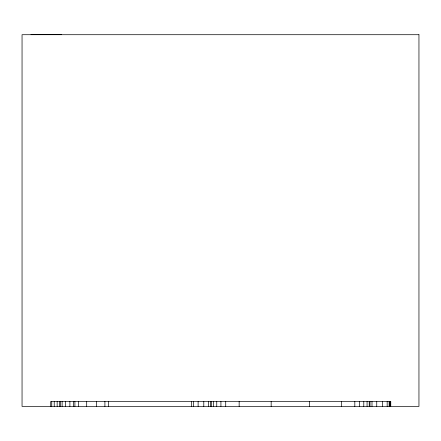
<?xml version="1.0" encoding="UTF-8"?>
<svg xmlns="http://www.w3.org/2000/svg" width="441" height="441" viewBox="0 0 441 441"><rect width="100%" height="100%" fill="white"/><g stroke="black" fill="none" stroke-linecap="round" stroke-linejoin="round"><path stroke-width="0.66" d="M30.975 34.585L61.354 34.585M390.759 406.415L390.759 401.453L50.726 401.453L50.726 406.415M390.594 401.453L390.566 406.415M389.309 401.453L389.309 406.415M389.16 401.453L389.16 406.415M387.165 401.453L387.165 406.415M382.419 401.453L382.419 406.415M376.746 401.453L376.746 406.415M371.995 401.453L371.995 406.415M370.005 401.453L370.005 406.415M369.227 401.453L369.227 406.415M367.072 401.453L367.072 406.415M363.786 401.453L363.786 406.415M359.619 401.453L359.619 406.415M354.818 401.453L354.818 406.415M341.389 401.453L341.389 406.415M309.378 401.453L309.378 406.415M271.165 401.453L271.165 406.415M239.149 401.453L239.149 406.415M225.72 401.453L225.72 406.415M220.924 401.453L220.924 406.415M216.751 401.453L216.751 406.415M213.466 401.453L213.466 406.415M211.311 401.453L211.311 406.415M210.533 401.453L210.533 406.415M208.543 401.453L208.543 406.415M203.792 401.453L203.792 406.415M198.119 401.453L198.119 406.415M193.367 401.453L193.367 406.415M191.377 401.453L191.377 406.415M108.392 401.453L108.392 406.415M104.908 401.453L104.908 406.415M96.607 401.453L96.607 406.415M86.695 401.453L86.695 406.415M78.388 401.453L78.388 406.415M74.909 401.453L74.909 406.415M73.421 401.453L73.421 406.415M69.887 401.453L69.887 406.415M65.665 401.453L65.665 406.415M62.126 401.453L62.126 406.415M60.643 401.453L60.643 406.415M59.612 401.453L59.612 406.415M57.154 401.453L57.154 406.415M54.215 401.453L54.215 406.415M51.757 401.453L51.757 406.415M418.95 34.712L22.05 34.712L22.05 406.415L418.95 406.415L418.95 34.712"/></g></svg>
